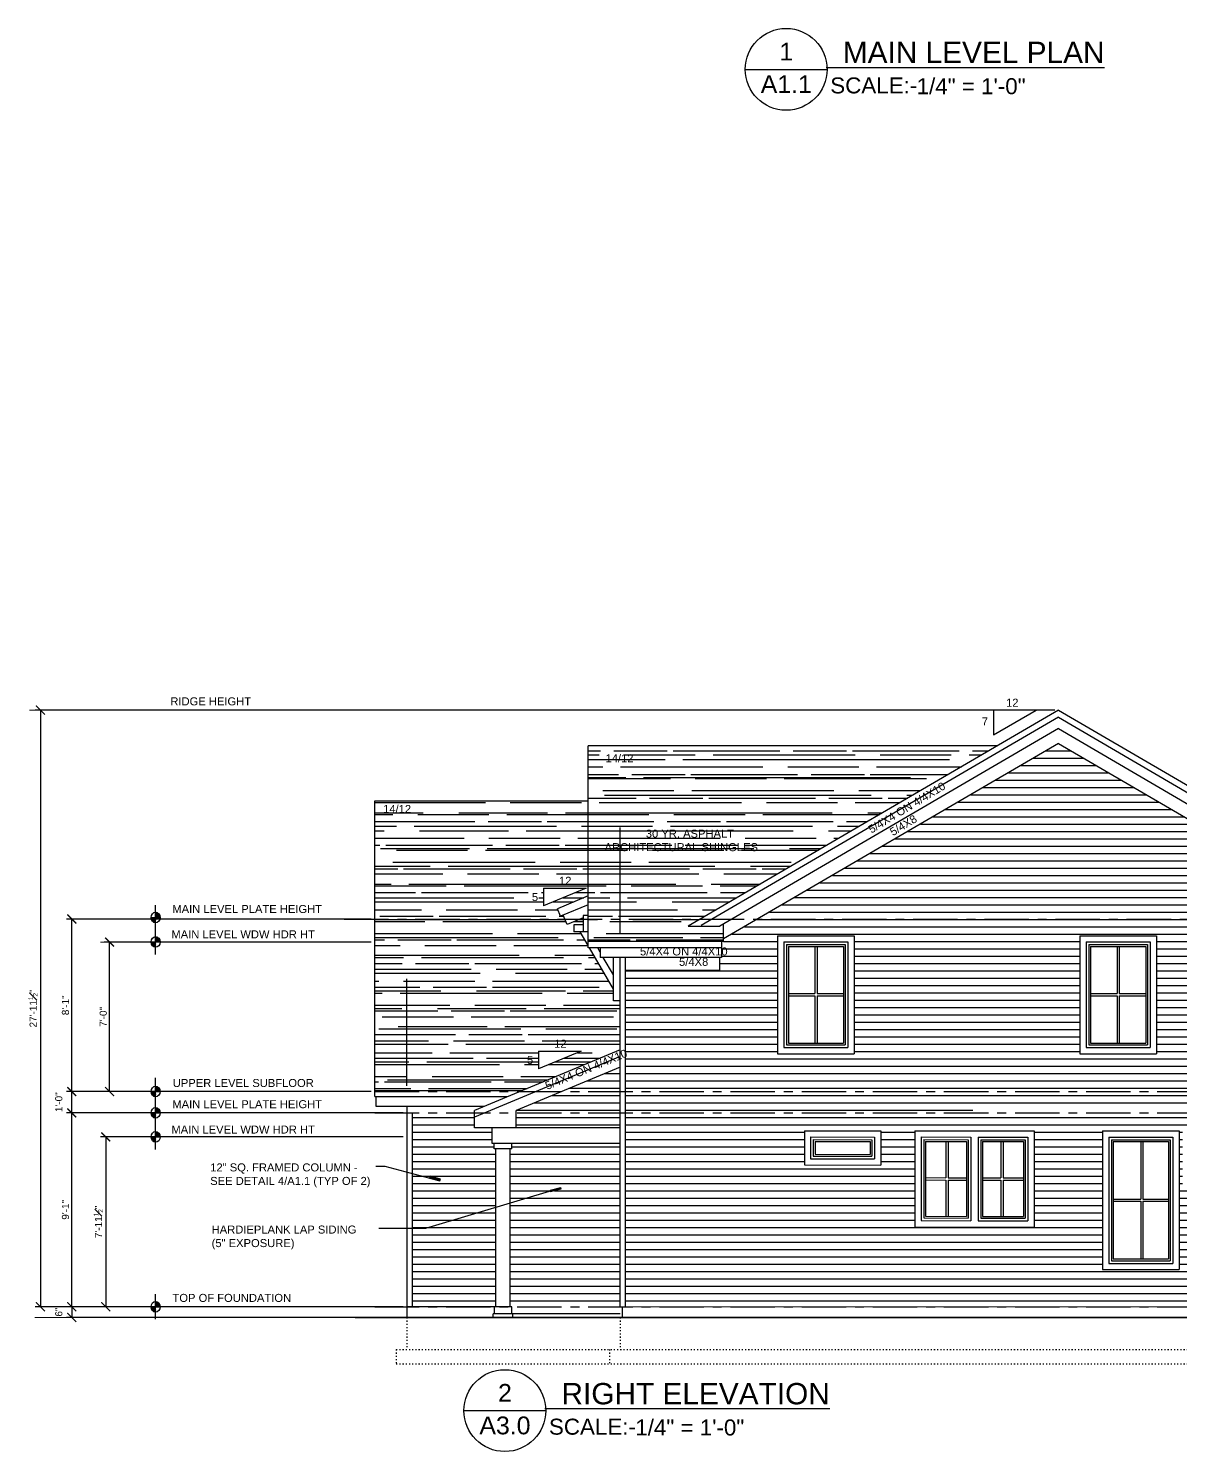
# Model space of a CAD drawing. Header units: inches. Extents: x -28708 to -16583, y 64755 to 66587.
# Drawn here: x -25124 to -24476, y 64781 to 65581 of the extents above; entities that cross this region are included whole.
import ezdxf
from ezdxf.enums import TextEntityAlignment as Align

# ---------------------------------------------------------------- set-up
doc = ezdxf.new("R2010")
doc.units = ezdxf.units.IN
doc.header["$LTSCALE"] = 20
doc.header["$MEASUREMENT"] = 0
for name, pattern in [('CENTER', [2, 1.25, -0.25, 0.25, -0.25]), ('Dashed Large', [12, 3, -6, 3]), ('Dashed Small', [4, 1, -2, 1]), ('HIDDEN', [0.375, 0.25, -0.125]), ('Solid', [0])]:
    doc.linetypes.add(name, pattern=pattern)
for name, color, linetype in [('BEAM', 1, 'HIDDEN'), ('CALLOUTS', 4, 'Continuous'), ('COLUMNS', 4, 'Continuous'), ('DIM', 2, 'Continuous'), ('ELEVATION LINES', 8, 'HIDDEN'), ('ELEVATION ROOF', 2, 'Continuous'), ('ELEVATION WALL', 5, 'Continuous'), ('GRADE LEVEL', 7, 'Continuous'), ('HATCH', 9, 'Continuous'), ('SYMBOLS', 7, 'Continuous'), ('TEXT', 3, 'Continuous'), ('WINDOW', 2, 'Continuous')]:
    doc.layers.add(name, color=color, linetype=linetype)
doc.layers.add('SPPOINTER', color=7, linetype='Continuous', lineweight=0)
doc.layers.add('SPSHAPE_OUTLINE', color=7, linetype='Continuous', lineweight=0)
doc.styles.add('0.25 INCH', font='arial.ttf', dxfattribs={"height": 4})
doc.styles.add('Arial', font='arial.ttf')
doc.dimstyles.new('0.25 INCH', dxfattribs={"dimtxt": 4, "dimasz": 5, "dimexe": 3, "dimexo": 2, "dimgap": 1.5, "dimtad": 1, "dimdec": 3, "dimzin": 3, "dimdsep": 46, "dimlunit": 4, "dimtxsty": '0.25 INCH', "dimblk": 'ARCHTICK', "dimcen": 0.09, "dimclrd": 95, "dimclre": 8, "dimclrt": 30, "dimadec": 0, "dimazin": 0, "dimtfac": 0.65, "dimtdec": 3, "dimtofl": 0, "dimtmove": 2, "dimatfit": 3, "dimfxl": 0.18, "dimfrac": 1, "dimtolj": 1, "dimtzin": 0, "dimlwd": -1, "dimlwe": -1, "dimarcsym": 0})

# ---------------------------------------------------------------- blocks, each defined once
blk = doc.blocks.new('_ArchTick')
at = {"color": 0, "linetype": 'ByBlock', "const_width": 0.15}
blk.add_lwpolyline([(-0.5, -0.5), (0.5, 0.5)], dxfattribs=at)
blk = doc.blocks.new('*D559')
at = {"layer": 'DEFPOINTS', "color": 0, "linetype": 'Solid', "lineweight": -2, "transparency": 16777216}
for p in [(-24544.75, 65197.84), (-25117.19, 64862.37), (-24911.13, 64862.37)]:
    blk.add_point(p, dxfattribs=at)
at = {"layer": 'DIM', "color": 8, "transparency": 16777216}
for p, q in [((-24546.75, 65197.84), (-25120.19, 65197.84)), ((-24913.13, 64862.37), (-25120.19, 64862.37))]:
    blk.add_line(p, q, dxfattribs=at)
at = {"layer": 'DIM', "color": 95, "transparency": 16777216}
blk.add_line((-25117.19, 65197.84), (-25117.19, 64862.37), dxfattribs=at)
at = {"layer": 'DIM', "color": 95, "linetype": 'Solid', "transparency": 16777216, "xscale": 5, "yscale": 5, "zscale": 5}
for p, rotation in [((-25117.19, 65197.84), 90), ((-25117.19, 64862.37), 270)]:
    blk.add_blockref('_ArchTick', p, dxfattribs=dict(at, rotation=rotation))
at = {"layer": 'DIM', "color": 30, "linetype": 'Solid', "transparency": 16777216, "insert": (-25121.31, 65030.11), "char_height": 4, "attachment_point": 5, "rotation": 90, "style": 'Arial'}
blk.add_mtext('\\A1;27\'-11{\\H0.65x;\\S1#2;}"', dxfattribs=at)
blk = doc.blocks.new('*D560')
at = {"layer": 'DEFPOINTS', "color": 0, "linetype": 'ByBlock', "lineweight": -2, "transparency": 16777216}
for p in [(-24911.13, 64862.37), (-25099.57, 64856.37), (-24911.13, 64856.37)]:
    blk.add_point(p, dxfattribs=at)
at = {"layer": 'DIM', "color": 8, "transparency": 16777216}
for p, q in [((-24913.13, 64862.37), (-25102.57, 64862.37)), ((-24913.13, 64856.37), (-25102.57, 64856.37))]:
    blk.add_line(p, q, dxfattribs=at)
at = {"layer": 'DIM', "color": 95, "transparency": 16777216}
blk.add_line((-25099.57, 64862.37), (-25099.57, 64856.37), dxfattribs=at)
at = {"layer": 'DIM', "color": 95, "linetype": 'ByBlock', "transparency": 16777216, "xscale": 5, "yscale": 5, "zscale": 5}
for p, rotation in [((-25099.57, 64862.37), 90), ((-25099.57, 64856.37), 270)]:
    blk.add_blockref('_ArchTick', p, dxfattribs=dict(at, rotation=rotation))
at = {"layer": 'DIM', "color": 30, "linetype": 'ByBlock', "lineweight": -2, "transparency": 16777216, "insert": (-25106.86, 64859.37), "char_height": 4, "attachment_point": 5, "rotation": 90, "style": 'Arial'}
blk.add_mtext('\\A1;6"', dxfattribs=at)
blk = doc.blocks.new('*D561')
at = {"layer": 'DEFPOINTS', "color": 0, "linetype": 'Solid', "lineweight": -2, "ltscale": 28.8, "transparency": 16777216}
for p in [(-25099.57, 64971.37), (-24911.13, 64971.37), (-24911.13, 64862.37)]:
    blk.add_point(p, dxfattribs=at)
at = {"layer": 'DIM', "color": 8, "ltscale": 28.8, "transparency": 16777216}
for p, q in [((-24913.13, 64971.37), (-25102.57, 64971.37)), ((-24913.13, 64862.37), (-25102.57, 64862.37))]:
    blk.add_line(p, q, dxfattribs=at)
at = {"layer": 'DIM', "color": 95, "ltscale": 28.8, "transparency": 16777216}
blk.add_line((-25099.57, 64862.37), (-25099.57, 64971.37), dxfattribs=at)
at = {"layer": 'DIM', "color": 95, "linetype": 'Solid', "ltscale": 28.8, "transparency": 16777216, "xscale": 5, "yscale": 5, "zscale": 5}
for p, rotation in [((-25099.57, 64971.37), 90), ((-25099.57, 64862.37), 270)]:
    blk.add_blockref('_ArchTick', p, dxfattribs=dict(at, rotation=rotation))
at = {"layer": 'DIM', "color": 30, "linetype": 'Solid', "ltscale": 28.8, "transparency": 16777216, "insert": (-25103.11, 64916.87), "char_height": 4, "attachment_point": 5, "rotation": 90, "style": 'Arial'}
blk.add_mtext('\\A1;9\'-1"', dxfattribs=at)
blk = doc.blocks.new('*D562')
at = {"layer": 'DEFPOINTS', "color": 0, "linetype": 'ByBlock', "lineweight": -2, "transparency": 16777216}
for p in [(-25099.57, 64983.37), (-24929.13, 64983.37), (-24911.13, 64971.37)]:
    blk.add_point(p, dxfattribs=at)
at = {"layer": 'DIM', "color": 8, "transparency": 16777216}
for p, q in [((-24931.13, 64983.37), (-25102.57, 64983.37)), ((-24913.13, 64971.37), (-25102.57, 64971.37))]:
    blk.add_line(p, q, dxfattribs=at)
at = {"layer": 'DIM', "color": 95, "transparency": 16777216}
blk.add_line((-25099.57, 64971.37), (-25099.57, 64983.37), dxfattribs=at)
at = {"layer": 'DIM', "color": 95, "linetype": 'ByBlock', "transparency": 16777216, "xscale": 5, "yscale": 5, "zscale": 5}
for p, rotation in [((-25099.57, 64983.37), 90), ((-25099.57, 64971.37), 270)]:
    blk.add_blockref('_ArchTick', p, dxfattribs=dict(at, rotation=rotation))
at = {"layer": 'DIM', "color": 30, "linetype": 'ByBlock', "lineweight": -2, "transparency": 16777216, "insert": (-25106.86, 64977.37), "char_height": 4, "attachment_point": 5, "rotation": 90, "style": 'Arial'}
blk.add_mtext('\\A1;1\'-0"', dxfattribs=at)
blk = doc.blocks.new('*D563')
at = {"layer": 'DEFPOINTS', "color": 0, "linetype": 'ByBlock', "lineweight": -2, "transparency": 16777216}
for p in [(-25099.57, 65080.37), (-24929.13, 65080.37), (-24929.13, 64983.37)]:
    blk.add_point(p, dxfattribs=at)
at = {"layer": 'DIM', "color": 8, "transparency": 16777216}
for p, q in [((-24931.13, 65080.37), (-25102.57, 65080.37)), ((-24931.13, 64983.37), (-25102.57, 64983.37))]:
    blk.add_line(p, q, dxfattribs=at)
at = {"layer": 'DIM', "color": 95, "transparency": 16777216}
blk.add_line((-25099.57, 64983.37), (-25099.57, 65080.37), dxfattribs=at)
at = {"layer": 'DIM', "color": 95, "linetype": 'ByBlock', "transparency": 16777216, "xscale": 5, "yscale": 5, "zscale": 5}
for p, rotation in [((-25099.57, 65080.37), 90), ((-25099.57, 64983.37), 270)]:
    blk.add_blockref('_ArchTick', p, dxfattribs=dict(at, rotation=rotation))
at = {"layer": 'DIM', "color": 30, "linetype": 'ByBlock', "lineweight": -2, "transparency": 16777216, "insert": (-25103.11, 65031.87), "char_height": 4, "attachment_point": 5, "rotation": 90, "style": 'Arial'}
blk.add_mtext('\\A1;8\'-1"', dxfattribs=at)
blk = doc.blocks.new('*D564')
at = {"layer": 'DEFPOINTS', "color": 0, "linetype": 'ByBlock', "lineweight": -2, "transparency": 16777216}
for p in [(-25078.32, 65067.37), (-24929.13, 65067.37), (-24929.13, 64983.37)]:
    blk.add_point(p, dxfattribs=at)
at = {"layer": 'DIM', "color": 8, "transparency": 16777216}
for p, q in [((-24931.13, 65067.37), (-25081.32, 65067.37)), ((-24931.13, 64983.37), (-25081.32, 64983.37))]:
    blk.add_line(p, q, dxfattribs=at)
at = {"layer": 'DIM', "color": 95, "transparency": 16777216}
blk.add_line((-25078.32, 64983.37), (-25078.32, 65067.37), dxfattribs=at)
at = {"layer": 'DIM', "color": 95, "linetype": 'ByBlock', "transparency": 16777216, "xscale": 5, "yscale": 5, "zscale": 5}
for p, rotation in [((-25078.32, 65067.37), 90), ((-25078.32, 64983.37), 270)]:
    blk.add_blockref('_ArchTick', p, dxfattribs=dict(at, rotation=rotation))
at = {"layer": 'DIM', "color": 30, "linetype": 'ByBlock', "lineweight": -2, "transparency": 16777216, "insert": (-25081.86, 65025.37), "char_height": 4, "attachment_point": 5, "rotation": 90, "style": 'Arial'}
blk.add_mtext('\\A1;7\'-0"', dxfattribs=at)
blk = doc.blocks.new('*D565')
at = {"layer": 'DEFPOINTS', "color": 0, "linetype": 'ByBlock', "lineweight": -2, "transparency": 16777216}
for p in [(-24911.13, 64957.87), (-25080.49, 64862.37), (-25036.94, 64862.37)]:
    blk.add_point(p, dxfattribs=at)
at = {"layer": 'DIM', "color": 8, "transparency": 16777216}
for p, q in [((-24913.13, 64957.87), (-25083.49, 64957.87)), ((-25038.94, 64862.37), (-25083.49, 64862.37))]:
    blk.add_line(p, q, dxfattribs=at)
at = {"layer": 'DIM', "color": 95, "transparency": 16777216}
blk.add_line((-25080.49, 64957.87), (-25080.49, 64862.37), dxfattribs=at)
at = {"layer": 'DIM', "color": 95, "linetype": 'ByBlock', "transparency": 16777216, "xscale": 5, "yscale": 5, "zscale": 5}
for p, rotation in [((-25080.49, 64957.87), 90), ((-25080.49, 64862.37), 270)]:
    blk.add_blockref('_ArchTick', p, dxfattribs=dict(at, rotation=rotation))
at = {"layer": 'DIM', "color": 30, "linetype": 'ByBlock', "lineweight": -2, "transparency": 16777216, "insert": (-25084.6, 64910.12), "char_height": 4, "attachment_point": 5, "rotation": 90, "style": 'Arial'}
blk.add_mtext('\\A1;7\'-11{\\H0.65x;\\S1#2;}"', dxfattribs=at)
blk = doc.blocks.new('0.25 CALLOUT')
blk.add_line((-20.69, -1.02), (25.31, -1.02))
blk.add_circle((2.31, -1.02), 23)
at = {"ltscale": 24, "insert": (27.12, -5.55), "char_height": 9, "attachment_point": 1, "line_spacing_factor": 0.85, "style": '0.25 INCH'}
blk.add_mtext('SCALE:-', dxfattribs=at)
at = {"style": '0.25 INCH'}
for tag, p, height in [('SEC.NO', (-9.66, 2.73), 9), ('DWG.TITLE', (20.15, 1.93), 7.5), ('SH.NO', (-10.52, -14.66), 9), ('SCALE', (93.69, -12.79), 9)]:
    blk.add_attdef(tag, p, '', height=height, dxfattribs=at)

msp = doc.modelspace()

# ---------------------------------------------------------------- hatches: boundary and pattern name
at = {"layer": 'HATCH', "linetype": 'ByBlock', "lineweight": -2}
h = msp.add_hatch(dxfattribs=at)
h.set_pattern_fill('ANSI31', color=256, scale=33, angle=315)
h.set_pattern_definition([(0, (-1552.73, 0), (9e-16, 4.125), [])])
h.paths.add_polyline_path([(-24861.1275, 64918.3178), (-24900.3868, 64906.5225), (-24908.127, 64906.5225), (-24908.127, 64862.3704), (-24862.1275, 64862.3704), (-24862.1275, 64862.3736), (-24861.1275, 64862.3736)])
h.paths.add_polyline_path([(-24791.1275, 64954.1236), (-24852.1275, 64954.1236), (-24852.1275, 64951.1236), (-24853.1275, 64951.1236), (-24853.1275, 64920.7214), (-24824.7763, 64929.4849), (-24824.4985, 64928.4553), (-24830.2913, 64926.8924), (-24830.5691, 64927.922), (-24824.7763, 64929.4849), (-24853.1275, 64920.7214), (-24853.1275, 64862.3736), (-24852.1275, 64862.3736), (-24791.1275, 64862.3734)])
h.paths.add_polyline_path([(-24791.1275, 64971.4957), (-24849.7281, 64971.4957), (-24849.7281, 64962.9986), (-24791.1275, 64962.9986)])
h.paths.add_polyline_path([(-24791.1275, 64984.1204), (-24822.4354, 64984.1204), (-24849.7281, 64972.7484), (-24849.7281, 64971.4957), (-24791.1275, 64971.4957)])
h.paths.add_polyline_path([(-24791.1275, 64997.1655), (-24822.4354, 64984.1204), (-24791.1275, 64984.1204)])
h.paths.add_polyline_path([(-24861.1275, 64951.1236), (-24862.1275, 64951.1236), (-24862.1275, 64954.1236), (-24863.1275, 64954.1236), (-24863.1275, 64962.9986), (-24873.1275, 64962.9986), (-24873.1275, 64971.4957), (-24908.127, 64971.4957), (-24908.127, 64937.3483), (-24898.3209, 64934.7208), (-24898.0451, 64935.7509), (-24892.2495, 64934.198), (-24892.5254, 64933.1679), (-24908.127, 64937.3483), (-24908.127, 64906.5225), (-24900.3868, 64906.5225), (-24861.1275, 64918.3178)])
h.paths.add_polyline_path([(-24194.1275, 64967.2853), (-24196.1723, 64967.2853), (-24196.1723, 64971.4957), (-24788.1275, 64971.4957), (-24788.1275, 64862.3704), (-24194.1275, 64862.3704)])
h.paths.add_polyline_path([(-24687.6267, 64942.0872), (-24687.6267, 64961.3291), (-24644.627, 64961.2233), (-24644.627, 64941.9814)], flags=16)
h.paths.add_polyline_path([(-24684.127, 64945.5872), (-24684.127, 64957.8291), (-24648.127, 64957.7233), (-24648.127, 64945.4814)], flags=0)
h.paths.add_polyline_path([(-24682.627, 64947.0872), (-24682.627, 64956.3291), (-24649.627, 64956.2233), (-24649.627, 64946.9814)], flags=0)
h.paths.add_polyline_path([(-24681.627, 64948.0872), (-24681.627, 64955.3291), (-24650.627, 64955.2233), (-24650.627, 64947.9814)], flags=0)
h.paths.add_polyline_path([(-24625.4098, 64907.3247), (-24625.4098, 64961.3478), (-24558.4095, 64961.2233), (-24558.4095, 64907.2002)], flags=16)
h.paths.add_polyline_path([(-24621.9101, 64910.8247), (-24621.9101, 64957.8478), (-24593.9095, 64957.7233), (-24593.9093, 64910.7002)], flags=0)
h.paths.add_polyline_path([(-24620.4101, 64912.3247), (-24620.4101, 64956.3478), (-24595.4095, 64956.2233), (-24595.4095, 64912.2002)], flags=0)
h.paths.add_polyline_path([(-24619.4101, 64913.3247), (-24619.4101, 64955.3478), (-24596.4095, 64955.2233), (-24596.4095, 64913.2002)], flags=0)
h.paths.add_polyline_path([(-24589.9095, 64910.7002), (-24589.9095, 64957.7233), (-24561.9095, 64957.7233), (-24561.9093, 64910.7002)], flags=0)
h.paths.add_polyline_path([(-24588.4095, 64912.2002), (-24588.4095, 64956.2233), (-24563.4095, 64956.2233), (-24563.4095, 64912.2002)], flags=0)
h.paths.add_polyline_path([(-24587.4095, 64913.2002), (-24587.4095, 64955.2233), (-24564.4095, 64955.2233), (-24564.4095, 64913.2002)], flags=0)
h.paths.add_polyline_path([(-24519.8767, 64961.2233), (-24476.877, 64961.2233), (-24476.877, 64883.2314), (-24519.8767, 64883.2314)], flags=16)
h.paths.add_polyline_path([(-24516.377, 64957.7233), (-24480.377, 64957.7233), (-24480.3767, 64886.7314), (-24516.377, 64886.7314)], flags=0)
h.paths.add_polyline_path([(-24514.877, 64956.2233), (-24481.877, 64956.2233), (-24481.877, 64888.2314), (-24514.877, 64888.2314)], flags=0)
h.paths.add_polyline_path([(-24513.877, 64955.2233), (-24482.877, 64955.2233), (-24482.877, 64889.2314), (-24513.877, 64889.2314)], flags=0)
h.paths.add_polyline_path([(-24475.0638, 64931.2314), (-24475.0638, 64961.2233), (-24432.8145, 64961.2233), (-24432.8145, 64931.2314)], flags=16)
h.paths.add_polyline_path([(-24472.3145, 64934.7314), (-24472.3145, 64957.7233), (-24436.3145, 64957.7233), (-24436.3145, 64934.7314)], flags=0)
h.paths.add_polyline_path([(-24470.8145, 64936.2314), (-24470.8145, 64956.2233), (-24437.8145, 64956.2233), (-24437.8145, 64936.2314)], flags=0)
h.paths.add_polyline_path([(-24469.8145, 64937.2314), (-24469.8145, 64955.2233), (-24438.8145, 64955.2233), (-24438.8145, 64937.2314)], flags=0)
h.paths.add_polyline_path([(-24431.2029, 64931.2314), (-24431.2029, 64961.2233), (-24389.2032, 64961.2233), (-24389.2032, 64931.2314)], flags=16)
h.paths.add_polyline_path([(-24428.6895, 64934.7314), (-24428.6895, 64957.7233), (-24392.7032, 64957.7233), (-24392.7032, 64934.7314)], flags=0)
h.paths.add_polyline_path([(-24427.1895, 64936.2314), (-24427.1895, 64956.2233), (-24394.2032, 64956.2233), (-24394.2032, 64936.2314)], flags=0)
h.paths.add_polyline_path([(-24426.1895, 64937.2314), (-24426.1895, 64955.2233), (-24395.2032, 64955.2233), (-24395.2032, 64937.2314)], flags=0)
h.paths.add_polyline_path([(-24387.127, 64961.2233), (-24345.1272, 64961.2233), (-24345.1272, 64883.2314), (-24387.127, 64883.2314)], flags=16)
h.paths.add_polyline_path([(-24384.627, 64957.7233), (-24348.6272, 64957.7233), (-24348.627, 64886.7314), (-24384.627, 64886.7314)], flags=0)
h.paths.add_polyline_path([(-24383.127, 64956.2233), (-24350.1272, 64956.2233), (-24350.1272, 64888.2314), (-24383.127, 64888.2314)], flags=0)
h.paths.add_polyline_path([(-24382.127, 64955.2233), (-24351.1272, 64955.2233), (-24351.1272, 64889.2314), (-24382.127, 64889.2314)], flags=0)
h.paths.add_polyline_path([(-24306.6272, 64961.2233), (-24225.6275, 64961.2233), (-24225.6275, 64883.2314), (-24306.6272, 64883.2314)], flags=16)
h.paths.add_polyline_path([(-24303.1275, 64957.7233), (-24268.1275, 64957.7233), (-24268.1272, 64886.7314), (-24303.1275, 64886.7314)], flags=0)
h.paths.add_polyline_path([(-24302.1091, 64956.2233), (-24269.6275, 64956.2233), (-24269.6275, 64888.2314), (-24302.1091, 64888.2314)], flags=0)
h.paths.add_polyline_path([(-24300.6275, 64955.2233), (-24270.6275, 64955.2233), (-24270.6275, 64889.2314), (-24300.6275, 64889.2314)], flags=0)
h.paths.add_polyline_path([(-24264.1275, 64957.7233), (-24229.1275, 64957.7233), (-24229.1272, 64886.7314), (-24264.1275, 64886.7314)], flags=0)
h.paths.add_polyline_path([(-24262.6275, 64956.2233), (-24230.1275, 64956.2233), (-24230.1275, 64888.2314), (-24262.6275, 64888.2314)], flags=0)
h.paths.add_polyline_path([(-24261.6275, 64955.2233), (-24231.6275, 64955.2233), (-24231.6275, 64889.2314), (-24261.6275, 64889.2314)], flags=0)
h.paths.add_polyline_path([(-24377.1143, 65081.2454), (-24712.3801, 65081.2454), (-24733.1275, 65069.1428), (-24733.1275, 65067.7435), (-24734.2222, 65067.7435), (-24734.2222, 65058.7435), (-24735.2222, 65058.7435), (-24735.2222, 65051.4935), (-24788.1275, 65051.4935), (-24788.1275, 64971.4957), (-24196.1723, 64975.6872)])
h.paths.add_polyline_path([(-24532.625, 65004.6202), (-24532.625, 65070.9952), (-24489.6253, 65070.9952), (-24489.6253, 65004.6202)], flags=16)
h.paths.add_polyline_path([(-24529.1253, 65008.1202), (-24529.1253, 65067.4952), (-24493.1253, 65067.4952), (-24493.125, 65008.1202)], flags=0)
h.paths.add_polyline_path([(-24527.6253, 65009.6202), (-24527.6253, 65065.9952), (-24494.6253, 65065.9952), (-24494.6253, 65009.6202)], flags=0)
h.paths.add_polyline_path([(-24526.6253, 65010.6202), (-24526.6253, 65064.9952), (-24495.6253, 65064.9952), (-24495.6253, 65010.6202)], flags=0)
h.paths.add_polyline_path([(-24659.6253, 65004.6202), (-24702.625, 65004.6202), (-24702.625, 65070.9952), (-24659.6253, 65070.9952)], flags=16)
h.paths.add_polyline_path([(-24663.125, 65008.1202), (-24699.1253, 65008.1202), (-24699.1253, 65067.4952), (-24663.1253, 65067.4952)], flags=0)
h.paths.add_polyline_path([(-24664.6253, 65009.6202), (-24697.6253, 65009.6202), (-24697.6253, 65065.9952), (-24664.6253, 65065.9952)], flags=0)
h.paths.add_polyline_path([(-24665.6253, 65010.6202), (-24696.6253, 65010.6202), (-24696.6253, 65064.9952), (-24665.6253, 65064.9952)], flags=0)
h.paths.add_polyline_path([(-24544.7471, 65179.0311), (-24712.3801, 65081.2454), (-24377.1143, 65081.2454)])
h.paths.add_polyline_path([(-24416.5951, 65014.7594), (-24328.0981, 65014.7594), (-24328.0981, 65033.9304), (-24416.5951, 65033.9304)], flags=16)
h.paths.add_polyline_path([(-24416.1786, 65033.9304), (-24304.5443, 65033.9304), (-24304.5443, 65031.9176), (-24416.1786, 65031.9176)], flags=16)
h = msp.add_hatch(dxfattribs=at)
h.set_pattern_fill('AR-RROOF', color=256, scale=10)
h.paths.add_polyline_path([(-24846.0938, 64984.0124), (-24791.1275, 65006.915), (-24791.1275, 65034.4017), (-24795.0025, 65034.4017), (-24795.0025, 65040.9465), (-24808.453, 65064.2435), (-24809.1275, 65064.2435), (-24809.1275, 65065.4115), (-24813.5923, 65073.1448), (-24817.2837, 65073.1448), (-24817.2837, 65077.1448), (-24811.9735, 65077.1448), (-24811.9735, 65080.3704), (-24813.7735, 65080.3704), (-24821.0633, 65077.333), (-24822.3289, 65080.3704), (-24929.127, 65080.3704), (-24929.127, 64984.0124)])
h.paths.add_polyline_path([(-24837.0874, 65006.1032), (-24813.0874, 65006.1032), (-24837.0874, 64996.1032)], flags=16)
h.paths.add_polyline_path([(-24822.3289, 65080.3704), (-24823.236, 65082.5473), (-24824.7222, 65081.928), (-24826.4757, 65086.1362), (-24809.1275, 65093.3645), (-24809.1275, 65146.9204), (-24929.127, 65146.9204), (-24929.127, 65080.3704)])
h.paths.add_polyline_path([(-24834.3329, 65097.7179), (-24810.3329, 65097.7179), (-24834.3329, 65087.7179)], flags=16)
h.paths.add_polyline_path([(-24809.1275, 65177.7594), (-24809.1275, 65080.3704), (-24746.13, 65080.3704), (-24579.1774, 65177.7594)])
h.paths.add_polyline_path([(-24809.1275, 65080.3704), (-24809.1275, 65067.7435), (-24733.1275, 65067.7435), (-24733.1275, 65077.5357), (-24735.1558, 65076.3525), (-24753.018, 65076.3525), (-24746.13, 65080.3704)])
h.paths.add_polyline_path([(-24397.1502, 65111.7454), (-24343.3644, 65080.3704), (-24096.1275, 65080.3704), (-24096.1275, 65111.7454)])
h.paths.add_polyline_path([(-24096.1275, 65080.3704), (-24343.3644, 65080.3704), (-24177.0784, 64983.3704), (-24096.1275, 64983.3704)])
h.paths.add_polyline_path([(-24117.3145, 65099.0929), (-24099.2562, 65099.0929), (-24099.2562, 65106.0731), (-24117.3145, 65106.0731)], flags=24)
h.paths.add_polyline_path([(-24228.1099, 65041.2964), (-24139.4942, 65041.2964), (-24139.4942, 65048.2766), (-24228.1099, 65048.2766)], flags=24)
h.paths.add_polyline_path([(-24211.9208, 65048.8964), (-24159.979, 65048.8964), (-24159.979, 65055.8812), (-24211.9208, 65055.8812)], flags=24)

# ---------------------------------------------------------------- linework, layer by layer
at = {"layer": 'BEAM', "color": 4, "linetype": 'Solid', "ltscale": 48}
for p, q in [((-24863.1275, 64954.1236), (-24863.1275, 64962.9986)), ((-24791.1275, 64962.9986), (-24849.7281, 64962.9986)), ((-24791.1275, 64954.1236), (-24863.1275, 64954.1236))]:
    msp.add_line(p, q, dxfattribs=at)
at = {"layer": 'COLUMNS', "linetype": 'Solid', "ltscale": 48}
for p, q in [((-24862.1275, 64951.1236), (-24862.1275, 64954.1236)), ((-24852.1275, 64951.1236), (-24862.1275, 64951.1236)), ((-24861.1275, 64862.3736), (-24861.1275, 64951.1236)), ((-24853.1275, 64862.3736), (-24853.1275, 64951.1236)), ((-24852.1275, 64951.1236), (-24852.1275, 64954.1236)), ((-24852.1275, 64862.3736), (-24862.1275, 64862.3736)), ((-24862.1275, 64862.3736), (-24862.1275, 64858.3736)), ((-24852.1275, 64858.3736), (-24852.1275, 64862.3736)), ((-24862.6275, 64856.1236), (-24862.6275, 64858.3736)), ((-24862.1275, 64856.3704), (-24862.1275, 64856.1236)), ((-24852.1275, 64856.3704), (-24852.1275, 64856.1236)), ((-24851.6275, 64856.1236), (-24851.6275, 64858.3736))]:
    msp.add_line(p, q, dxfattribs=at)
at = {"layer": 'ELEVATION LINES', "linetype": 'CENTER'}
for p, q in [((-24946.4075, 65080.3704), (-24060.1275, 65080.3704)), ((-24929.128, 64983.3704), (-24060.128, 64983.3704)), ((-24929.1275, 64971.3704), (-24060.1275, 64971.3704)), ((-24929.1275, 64862.3704), (-24060.1275, 64862.3704))]:
    msp.add_line(p, q, dxfattribs=at)
at = {"layer": 'ELEVATION ROOF', "linetype": 'Solid', "ltscale": 48}
for p, q in [((-24544.7473, 65197.8436), (-24753.018, 65076.3525)), ((-24544.7473, 65197.8436), (-24167.0074, 64977.4957)), ((-24544.7471, 65193.7917), (-24745.567, 65076.647)), ((-24544.7471, 65187.4243), (-24735.1558, 65076.3525)), ((-24544.7471, 65193.7917), (-24167.0074, 64973.444)), ((-24544.7471, 65187.4243), (-24196.1723, 64984.0892)), ((-24579.1774, 65177.7594), (-24809.1275, 65177.7594)), ((-24809.1275, 65064.2435), (-24809.1275, 65177.7594)), ((-24929.127, 64980.5124), (-24929.127, 65146.9204)), ((-24929.127, 65146.9204), (-24809.1275, 65146.9204)), ((-24809.1275, 65093.3645), (-24826.4757, 65086.1362)), ((-24824.7222, 65081.928), (-24826.4757, 65086.1362)), ((-24809.1275, 65088.4258), (-24824.7222, 65081.928)), ((-24821.0633, 65077.333), (-24823.236, 65082.5474)), ((-24811.9735, 65081.1204), (-24821.0633, 65077.333)), ((-24753.018, 65076.3525), (-24735.1558, 65076.3525)), ((-24733.1275, 65067.7435), (-24733.1275, 65077.4804)), ((-24733.1275, 65067.7435), (-24809.1275, 65067.7435)), ((-24734.2222, 65067.7435), (-24734.2222, 65058.7435)), ((-24734.2222, 65064.2435), (-24809.1275, 65064.2435)), ((-24802.3775, 65064.2435), (-24802.3775, 65058.7435)), ((-24734.2222, 65058.7435), (-24802.3775, 65058.7435)), ((-24735.2222, 65051.4935), (-24788.1275, 65051.4935)), ((-24735.2222, 65051.4935), (-24735.2222, 65058.7435)), ((-24791.1275, 65006.915), (-24873.1275, 64972.7484)), ((-24791.1275, 65003.1234), (-24873.1275, 64968.9568)), ((-24791.1275, 64997.1655), (-24849.7281, 64972.7484)), ((-24929.127, 64984.0124), (-24846.0938, 64984.0124)), ((-24929.127, 64980.5124), (-24854.4938, 64980.5124)), ((-24928.377, 64975.0124), (-24928.377, 64980.5124)), ((-24867.6938, 64975.0124), (-24928.377, 64975.0124)), ((-24873.1275, 64962.9986), (-24873.1275, 64972.7484)), ((-24849.7281, 64962.9986), (-24849.7281, 64972.7484)), ((-24849.7281, 64962.9986), (-24873.1275, 64962.9986))]:
    msp.add_line(p, q, dxfattribs=at)
at = {"layer": 'ELEVATION ROOF', "color": 1, "linetype": 'Dashed Large'}
for p, q in [((-24791.1275, 65071.8483), (-24791.1275, 65159.0097)), ((-24911.127, 64986.6603), (-24911.127, 65138.0097))]:
    msp.add_line(p, q, dxfattribs=at)
at = {"layer": 'ELEVATION ROOF', "color": 1, "linetype": 'Solid'}
for p, q in [((-24817.2837, 65077.1448), (-24817.2837, 65073.1448)), ((-24811.9735, 65077.1448), (-24817.2837, 65077.1448)), ((-24809.1275, 65082.3948), (-24811.9735, 65082.3948)), ((-24811.9735, 65082.3948), (-24811.9735, 65073.1448)), ((-24809.1275, 65073.1448), (-24809.1275, 65082.3948)), ((-24809.1275, 65077.1448), (-24808.9735, 65077.1448)), ((-24809.1275, 65073.1448), (-24817.2837, 65073.1448)), ((-24809.1275, 65065.4115), (-24813.644, 65073.2344)), ((-24795.0025, 65040.9465), (-24808.453, 65064.2435)), ((-24802.3775, 65061.7203), (-24803.8342, 65064.2435)), ((-24795.0025, 65048.9465), (-24800.6587, 65058.7435)), ((-24795.0025, 65034.4017), (-24795.0025, 65058.7435)), ((-24791.1275, 65034.4017), (-24795.0025, 65034.4017))]:
    msp.add_line(p, q, dxfattribs=at)
at = {"layer": 'ELEVATION WALL', "color": 1, "linetype": 'Solid', "ltscale": 28.8}
for p, q in [((-24544.7471, 65179.0311), (-24733.1275, 65069.1428)), ((-24544.7471, 65179.0311), (-24196.1723, 64975.696)), ((-24788.1275, 64862.3704), (-24788.1275, 65058.7435)), ((-24908.127, 64971.3704), (-24908.127, 64862.3704))]:
    msp.add_line(p, q, dxfattribs=at)
at = {"layer": 'ELEVATION WALL', "linetype": 'Solid', "ltscale": 28.8}
for p, q in [((-24791.1275, 64862.3704), (-24791.1275, 65058.7435)), ((-24911.127, 64975.0124), (-24911.127, 64856.3704)), ((-24862.1275, 64862.3704), (-24911.127, 64862.3704)), ((-24790.1275, 64862.3704), (-24790.1275, 64856.3704)), ((-24791.1275, 64858.3736), (-24862.6275, 64858.3736))]:
    msp.add_line(p, q, dxfattribs=at)
at = {"layer": 'ELEVATION WALL', "linetype": 'Dashed Small', "ltscale": 0.03}
for p, q in [((-24911.127, 64856.3704), (-24911.127, 64838.3704)), ((-24791.1275, 64856.3704), (-24791.1275, 64838.3704)), ((-24917.127, 64838.3704), (-24101.1275, 64838.3704)), ((-24917.127, 64838.3704), (-24917.127, 64830.3704)), ((-24797.1275, 64838.3704), (-24797.1275, 64830.3704)), ((-24917.127, 64830.3704), (-24101.1275, 64830.3704))]:
    msp.add_line(p, q, dxfattribs=at)
at = {"layer": 'GRADE LEVEL', "linetype": 'ByBlock', "lineweight": -2, "const_width": 1}
msp.add_lwpolyline([(-24940.3651, 64856.3704), (-24076.6324, 64856.3704)], dxfattribs=at)
at = {"layer": 'SPPOINTER', "color": 96, "linetype": 'Solid', "true_color": 0x008000}
for p, q in [((-24830.2913, 64926.8924), (-24830.5691, 64927.922)), ((-24824.4985, 64928.4553), (-24830.2913, 64926.8924))]:
    msp.add_line(p, q, dxfattribs=at)
at = {"layer": 'SPSHAPE_OUTLINE', "color": 2, "linetype": 'CENTER', "true_color": 0xffff00}
msp.add_line((-24930.0123, 65197.8436), (-25123.2923, 65197.8436), dxfattribs=at)
at = {"layer": 'SPSHAPE_OUTLINE', "color": 136, "linetype": 'Solid', "true_color": 0x008080}
msp.add_line((-24581.3138, 65197.8436), (-24557.3138, 65197.8436), dxfattribs=at)
at = {"layer": 'SPSHAPE_OUTLINE', "color": 96, "linetype": 'CENTER', "true_color": 0x008000}
for p, q in [((-25101.5925, 65080.3704), (-25058.4075, 65080.3704)), ((-25058.408, 65067.3704), (-25084.093, 65067.3707)), ((-25101.5925, 64862.3704), (-25058.4075, 64862.3704)), ((-25120.4173, 64856.3704), (-25087.1772, 64856.3704))]:
    msp.add_line(p, q, dxfattribs=at)
at = {"layer": 'SPSHAPE_OUTLINE', "color": 1, "linetype": 'Solid', "ltscale": 48, "true_color": 0xff0000}
msp.add_line((-24191.1275, 64862.3704), (-24791.1275, 64862.3704), dxfattribs=at)
at = {"layer": 'SPSHAPE_OUTLINE', "color": 96, "linetype": 'Solid', "ltscale": 576, "true_color": 0x008000}
msp.add_line((-24076.6324, 64856.3704), (-24911.1324, 64856.3704), dxfattribs=at)
at = {"layer": 'SYMBOLS', "color": 3, "linetype": 'Solid'}
for p, q in [((-24581.3138, 65197.8436), (-24581.3138, 65183.8436)), ((-24581.3138, 65183.8436), (-24557.3138, 65197.8436)), ((-24834.3329, 65097.7179), (-24810.3329, 65097.7179)), ((-24834.3329, 65097.7179), (-24834.3329, 65087.7179)), ((-24810.3329, 65097.7179), (-24834.3329, 65087.7179)), ((-25052.4681, 65060.49), (-25052.4681, 65088.2506)), ((-25052.4681, 65083.897), (-25050.2183, 65081.2454)), ((-25052.4681, 65083.3668), (-25050.6682, 65081.2454)), ((-25049.9932, 65081.5107), (-25052.2433, 65084.1623)), ((-25051.7182, 65084.0739), (-25050.0682, 65082.1293)), ((-25055.0179, 65081.2454), (-25049.9183, 65081.2454)), ((-25055.0179, 65081.0688), (-25052.6182, 65078.2403)), ((-25053.218, 65078.4169), (-25054.868, 65080.3616)), ((-25052.4681, 65078.5939), (-25054.7179, 65081.2454)), ((-25054.268, 65081.2454), (-25052.4796, 65079.1377)), ((-25053.8181, 65081.2454), (-25052.4681, 65079.6544)), ((-25053.3682, 65081.2454), (-25052.4681, 65080.1849)), ((-25052.4681, 65080.7152), (-25052.918, 65081.2454)), ((-25051.1181, 65081.2454), (-25052.4681, 65082.8365)), ((-25052.4681, 65082.3062), (-25051.5683, 65081.2454)), ((-25052.0182, 65081.2454), (-25052.4681, 65081.7757)), ((-25055.0179, 65067.4952), (-25049.9183, 65067.4952)), ((-25055.0179, 65067.3185), (-25052.6182, 65064.49)), ((-25052.4681, 65064.8436), (-25054.7179, 65067.4952)), ((-25054.268, 65067.4952), (-25052.4796, 65065.3874)), ((-25053.8181, 65067.4952), (-25052.4681, 65065.9042)), ((-25053.3682, 65067.4952), (-25052.4681, 65066.4347)), ((-25052.4681, 65066.9649), (-25052.918, 65067.4952)), ((-25052.4681, 65070.1468), (-25050.2183, 65067.4952)), ((-25052.4681, 65069.6165), (-25050.6682, 65067.4952)), ((-25051.1181, 65067.4952), (-25052.4681, 65069.0862)), ((-25052.4681, 65068.556), (-25051.5683, 65067.4952)), ((-25052.0182, 65067.4952), (-25052.4681, 65068.0255)), ((-25049.9932, 65067.7605), (-25052.2433, 65070.412)), ((-25051.7182, 65070.3237), (-25050.0682, 65068.3791)), ((-25053.218, 65064.6667), (-25054.868, 65066.6113)), ((-24837.0874, 65006.1032), (-24813.0874, 65006.1032)), ((-24837.0874, 65006.1032), (-24837.0874, 64996.1032)), ((-24813.0874, 65006.1032), (-24837.0874, 64996.1032)), ((-25052.4681, 64950.8653), (-25052.4681, 64991.1256)), ((-25055.0179, 64983.3704), (-25049.9183, 64983.3704)), ((-25055.0179, 64983.1938), (-25052.6182, 64980.3653)), ((-25053.218, 64980.5419), (-25054.868, 64982.4866)), ((-25052.4681, 64980.7189), (-25054.7179, 64983.3704)), ((-25054.268, 64983.3704), (-25052.4796, 64981.2627)), ((-25053.8181, 64983.3704), (-25052.4681, 64981.7794)), ((-25053.3682, 64983.3704), (-25052.4681, 64982.3099)), ((-25052.4681, 64982.8402), (-25052.918, 64983.3704)), ((-25052.4681, 64986.022), (-25050.2183, 64983.3704)), ((-25052.4681, 64985.4918), (-25050.6682, 64983.3704)), ((-25051.1181, 64983.3704), (-25052.4681, 64984.9615)), ((-25052.4681, 64984.4312), (-25051.5683, 64983.3704)), ((-25052.0182, 64983.3704), (-25052.4681, 64983.9007)), ((-25049.9932, 64983.6357), (-25052.2433, 64986.2873)), ((-25051.7182, 64986.1989), (-25050.0682, 64984.2543)), ((-25055.0179, 64971.3704), (-25049.9183, 64971.3704)), ((-25055.0179, 64971.1938), (-25052.6182, 64968.3653)), ((-25052.4681, 64968.7189), (-25054.7179, 64971.3704)), ((-25054.268, 64971.3704), (-25052.4796, 64969.2627)), ((-25053.8181, 64971.3704), (-25052.4681, 64969.7794)), ((-25053.3682, 64971.3704), (-25052.4681, 64970.3099)), ((-25052.4681, 64970.8402), (-25052.918, 64971.3704)), ((-25052.4681, 64974.022), (-25050.2183, 64971.3704)), ((-25052.4681, 64973.4918), (-25050.6682, 64971.3704)), ((-25051.1181, 64971.3704), (-25052.4681, 64972.9615)), ((-25052.4681, 64972.4312), (-25051.5683, 64971.3704)), ((-25052.0182, 64971.3704), (-25052.4681, 64971.9007)), ((-25049.9932, 64971.6357), (-25052.2433, 64974.2873)), ((-25051.7182, 64974.1989), (-25050.0682, 64972.2543)), ((-25053.218, 64968.5419), (-25054.868, 64970.4866)), ((-25055.0179, 64957.8704), (-25049.9183, 64957.8704)), ((-25055.0179, 64957.6938), (-25052.6182, 64954.8653)), ((-25053.218, 64955.0419), (-25054.868, 64956.9866)), ((-25052.4681, 64955.2189), (-25054.7179, 64957.8704)), ((-25054.268, 64957.8704), (-25052.4796, 64955.7627)), ((-25053.8181, 64957.8704), (-25052.4681, 64956.2794)), ((-25053.3682, 64957.8704), (-25052.4681, 64956.8099)), ((-25052.4681, 64957.3402), (-25052.918, 64957.8704)), ((-25052.4681, 64960.522), (-25050.2183, 64957.8704)), ((-25052.4681, 64959.9918), (-25050.6682, 64957.8704)), ((-25051.1181, 64957.8704), (-25052.4681, 64959.4615)), ((-25052.4681, 64958.9312), (-25051.5683, 64957.8704)), ((-25052.0182, 64957.8704), (-25052.4681, 64958.4007)), ((-25049.9932, 64958.1357), (-25052.2433, 64960.7873)), ((-25051.7182, 64960.6989), (-25050.0682, 64958.7543)), ((-25052.4681, 64855.3653), (-25052.4681, 64869.3756)), ((-25055.0179, 64862.3704), (-25049.9183, 64862.3704)), ((-25055.0179, 64862.1938), (-25052.6182, 64859.3653)), ((-25053.218, 64859.5419), (-25054.868, 64861.4866)), ((-25052.4681, 64859.7189), (-25054.7179, 64862.3704)), ((-25054.268, 64862.3704), (-25052.4796, 64860.2627)), ((-25053.8181, 64862.3704), (-25052.4681, 64860.7794)), ((-25053.3682, 64862.3704), (-25052.4681, 64861.3099)), ((-25052.4681, 64861.8402), (-25052.918, 64862.3704)), ((-25052.4681, 64865.022), (-25050.2183, 64862.3704)), ((-25052.4681, 64864.4918), (-25050.6682, 64862.3704)), ((-25051.1181, 64862.3704), (-25052.4681, 64863.9615)), ((-25052.4681, 64863.4312), (-25051.5683, 64862.3704)), ((-25052.0182, 64862.3704), (-25052.4681, 64862.9007)), ((-25049.9932, 64862.6357), (-25052.2433, 64865.2873)), ((-25051.7182, 64865.1989), (-25050.0682, 64863.2543))]:
    msp.add_line(p, q, dxfattribs=at)
for centre in [(-25052.4681, 65081.2454), (-25052.4681, 65067.4952), (-25052.4681, 64983.3704), (-25052.4681, 64971.3704), (-25052.4681, 64957.8704), (-25052.4681, 64862.3704)]:
    msp.add_ellipse(centre, major_axis=(0, 3), ratio=0.84848485, dxfattribs=at)
at = {"layer": 'TEXT', "linetype": 'Solid'}
for p, q in [((-24928.6236, 64941.4706), (-24923.5118, 64941.4706)), ((-24923.5118, 64941.4706), (-24892.5254, 64933.1679)), ((-24898.0451, 64935.7509), (-24898.3209, 64934.7208)), ((-24898.3209, 64934.7208), (-24892.5254, 64933.1679)), ((-24892.2495, 64934.198), (-24898.0451, 64935.7509)), ((-24892.5254, 64933.1679), (-24892.2495, 64934.198)), ((-24900.3868, 64906.5225), (-24825.327, 64929.0739)), ((-24830.5691, 64927.922), (-24824.7763, 64929.4849)), ((-24824.7763, 64929.4849), (-24824.4985, 64928.4553)), ((-24926.9665, 64906.5225), (-24900.3868, 64906.5225))]:
    msp.add_line(p, q, dxfattribs=at)
for points in [[(-24898.3209, 64934.7208), (-24892.5254, 64933.1679), (-24898.0451, 64935.7509), (-24892.2495, 64934.198)], [(-24830.5691, 64927.922), (-24824.7763, 64929.4849), (-24830.2913, 64926.8924), (-24824.4985, 64928.4553)]]:
    msp.add_solid(points, dxfattribs=at)
at = {"layer": 'WINDOW', "linetype": 'Solid'}
for p, q in [((-24702.625, 65070.9952), (-24702.625, 65004.6202)), ((-24702.625, 65070.9952), (-24659.6253, 65070.9952)), ((-24699.1253, 65067.4952), (-24699.1253, 65008.1202)), ((-24699.1253, 65067.4952), (-24663.1253, 65067.4952)), ((-24663.1253, 65067.4952), (-24663.125, 65008.1202)), ((-24659.6253, 65070.9952), (-24659.6253, 65004.6202)), ((-24532.625, 65070.9952), (-24532.625, 65004.6202)), ((-24532.625, 65070.9952), (-24489.6253, 65070.9952)), ((-24529.1253, 65067.4952), (-24529.1253, 65008.1202)), ((-24529.1253, 65067.4952), (-24493.1253, 65067.4952)), ((-24493.1253, 65067.4952), (-24493.125, 65008.1202)), ((-24489.6253, 65070.9952), (-24489.6253, 65004.6202)), ((-24697.6253, 65065.9952), (-24697.6253, 65009.6202)), ((-24697.6253, 65065.9952), (-24664.6253, 65065.9952)), ((-24696.6253, 65064.9952), (-24696.6253, 65010.6202)), ((-24696.6253, 65064.9952), (-24665.6253, 65064.9952)), ((-24665.6253, 65064.9952), (-24665.6253, 65010.6202)), ((-24664.6253, 65065.9952), (-24664.6253, 65009.6202)), ((-24527.6253, 65065.9952), (-24527.6253, 65009.6202)), ((-24527.6253, 65065.9952), (-24494.6253, 65065.9952)), ((-24526.6253, 65064.9952), (-24526.6253, 65010.6202)), ((-24526.6253, 65064.9952), (-24495.6253, 65064.9952)), ((-24495.6253, 65064.9952), (-24495.6253, 65010.6202)), ((-24494.6253, 65065.9952), (-24494.6253, 65009.6202)), ((-24702.625, 65004.6202), (-24659.6253, 65004.6202)), ((-24699.1253, 65008.1202), (-24663.1253, 65008.1202)), ((-24697.6253, 65009.6202), (-24664.6253, 65009.6202)), ((-24696.6253, 65010.6202), (-24665.6253, 65010.6202)), ((-24532.625, 65004.6202), (-24489.6253, 65004.6202)), ((-24529.1253, 65008.1202), (-24493.1253, 65008.1202)), ((-24527.6253, 65009.6202), (-24494.6253, 65009.6202)), ((-24526.6253, 65010.6202), (-24495.6253, 65010.6202)), ((-24687.6267, 64961.3291), (-24687.6267, 64942.0872)), ((-24687.6267, 64961.3291), (-24644.627, 64961.2233)), ((-24684.127, 64957.8291), (-24684.127, 64945.5872)), ((-24684.127, 64957.8291), (-24648.127, 64957.7233)), ((-24682.627, 64956.3291), (-24682.627, 64947.0872)), ((-24682.627, 64956.3291), (-24649.627, 64956.2233)), ((-24681.627, 64955.3291), (-24681.627, 64948.0872)), ((-24681.627, 64955.3291), (-24650.627, 64955.2233)), ((-24650.627, 64955.2233), (-24650.627, 64947.9814)), ((-24649.627, 64956.2233), (-24649.627, 64946.9814)), ((-24648.127, 64957.7233), (-24648.127, 64945.4814)), ((-24644.627, 64961.2233), (-24644.627, 64941.9814)), ((-24625.4098, 64961.3478), (-24558.4095, 64961.2233)), ((-24625.4098, 64961.3478), (-24625.4098, 64907.3247)), ((-24621.9101, 64957.8478), (-24621.9101, 64910.8247)), ((-24621.9101, 64957.8478), (-24593.9095, 64957.7233)), ((-24620.4101, 64956.3478), (-24620.4101, 64912.3247)), ((-24620.4101, 64956.3478), (-24595.4095, 64956.2233)), ((-24619.4101, 64955.3478), (-24619.4101, 64913.3247)), ((-24619.4101, 64955.3478), (-24596.4095, 64955.2233)), ((-24596.4095, 64955.2233), (-24596.4095, 64913.2002)), ((-24595.4095, 64956.2233), (-24595.4095, 64912.2002)), ((-24593.9095, 64957.7233), (-24593.9093, 64910.7002)), ((-24589.9095, 64957.7233), (-24589.9095, 64910.7002)), ((-24589.9095, 64957.7233), (-24561.9095, 64957.7233)), ((-24588.4095, 64956.2233), (-24588.4095, 64912.2002)), ((-24588.4095, 64956.2233), (-24563.4095, 64956.2233)), ((-24587.4095, 64955.2233), (-24587.4095, 64913.2002)), ((-24587.4095, 64955.2233), (-24564.4095, 64955.2233)), ((-24564.4095, 64955.2233), (-24564.4095, 64913.2002)), ((-24563.4095, 64956.2233), (-24563.4095, 64912.2002)), ((-24561.9095, 64957.7233), (-24561.9093, 64910.7002)), ((-24558.4095, 64961.2233), (-24558.4095, 64907.2002)), ((-24519.8767, 64961.2233), (-24519.8767, 64883.2314)), ((-24519.8767, 64961.2233), (-24476.877, 64961.2233)), ((-24516.377, 64957.7233), (-24516.377, 64886.7314)), ((-24516.377, 64957.7233), (-24480.377, 64957.7233)), ((-24514.877, 64956.2233), (-24514.877, 64888.2314)), ((-24514.877, 64956.2233), (-24481.877, 64956.2233)), ((-24513.877, 64955.2233), (-24513.877, 64889.2314)), ((-24513.877, 64955.2233), (-24482.877, 64955.2233)), ((-24482.877, 64955.2233), (-24482.877, 64889.2314)), ((-24481.877, 64956.2233), (-24481.877, 64888.2314)), ((-24480.377, 64957.7233), (-24480.3767, 64886.7314)), ((-24476.877, 64961.2233), (-24476.877, 64883.2314)), ((-24682.627, 64947.0872), (-24649.627, 64946.9814)), ((-24681.627, 64948.0872), (-24650.627, 64947.9814)), ((-24687.6267, 64942.0872), (-24644.627, 64941.9814)), ((-24684.127, 64945.5872), (-24648.127, 64945.4814)), ((-24625.4098, 64907.3247), (-24558.4095, 64907.2002)), ((-24621.9101, 64910.8247), (-24593.9093, 64910.7002)), ((-24620.4101, 64912.3247), (-24595.4095, 64912.2002)), ((-24619.4101, 64913.3247), (-24596.4095, 64913.2002)), ((-24589.9095, 64910.7002), (-24561.9093, 64910.7002)), ((-24588.4095, 64912.2002), (-24563.4095, 64912.2002)), ((-24587.4095, 64913.2002), (-24564.4095, 64913.2002)), ((-24519.8767, 64883.2314), (-24476.877, 64883.2314)), ((-24516.377, 64886.7314), (-24480.3767, 64886.7314)), ((-24514.877, 64888.2314), (-24481.877, 64888.2314)), ((-24513.877, 64889.2314), (-24482.877, 64889.2314))]:
    msp.add_line(p, q, dxfattribs=at)
at = {"layer": 'WINDOW', "color": 1, "linetype": 'Solid'}
for p, q in [((-24681.7503, 65064.9952), (-24681.7503, 65038.4952)), ((-24680.5003, 65064.9952), (-24680.5003, 65038.4952)), ((-24511.7503, 65064.9952), (-24511.7503, 65038.4952)), ((-24510.5003, 65064.9952), (-24510.5003, 65038.4952)), ((-24696.6253, 65038.4952), (-24681.7503, 65038.4952)), ((-24696.6253, 65037.2452), (-24681.7503, 65037.2452)), ((-24681.7503, 65037.2452), (-24681.7503, 65010.6202)), ((-24680.5003, 65038.4952), (-24665.6253, 65038.4952)), ((-24680.5003, 65037.2452), (-24665.6253, 65037.2452)), ((-24680.5003, 65037.2452), (-24680.5003, 65010.6202)), ((-24526.6253, 65038.4952), (-24511.7503, 65038.4952)), ((-24526.6253, 65037.2452), (-24511.7503, 65037.2452)), ((-24511.7503, 65037.2452), (-24511.7503, 65010.6202)), ((-24510.5003, 65038.4952), (-24495.6253, 65038.4952)), ((-24510.5003, 65037.2452), (-24495.6253, 65037.2452)), ((-24510.5003, 65037.2452), (-24510.5003, 65010.6202)), ((-24608.0766, 64955.2233), (-24608.0766, 64934.8685)), ((-24606.8266, 64955.2233), (-24606.8266, 64934.8685)), ((-24577.0766, 64955.2233), (-24577.0766, 64934.8685)), ((-24575.8266, 64955.2233), (-24575.8266, 64934.8685)), ((-24498.4914, 64955.2233), (-24498.4914, 64922.9155)), ((-24497.2414, 64955.2233), (-24497.2414, 64922.9155)), ((-24619.4098, 64934.993), (-24608.0766, 64934.8685)), ((-24619.4098, 64933.743), (-24608.0766, 64933.6185)), ((-24608.0766, 64933.6185), (-24608.0766, 64913.2002)), ((-24606.8266, 64934.8685), (-24596.4095, 64934.8685)), ((-24606.8266, 64933.6185), (-24596.4095, 64933.6185)), ((-24606.8266, 64933.6185), (-24606.8266, 64913.2002)), ((-24587.4093, 64934.8685), (-24577.0766, 64934.8685)), ((-24587.4093, 64933.6185), (-24577.0766, 64933.6185)), ((-24577.0766, 64933.6185), (-24577.0766, 64913.2002)), ((-24575.8266, 64934.8685), (-24564.4095, 64934.8685)), ((-24575.8266, 64933.6185), (-24575.8266, 64913.2002)), ((-24575.8266, 64933.6185), (-24564.4095, 64933.6185)), ((-24513.8767, 64922.9155), (-24498.4914, 64922.9155)), ((-24513.8767, 64921.6655), (-24498.4914, 64921.6655)), ((-24498.4914, 64921.6655), (-24498.4914, 64889.2314)), ((-24497.2414, 64922.9155), (-24482.877, 64922.9155)), ((-24497.2414, 64921.6655), (-24482.877, 64921.6655)), ((-24497.2414, 64921.6655), (-24497.2414, 64889.2314))]:
    msp.add_line(p, q, dxfattribs=at)

# ---------------------------------------------------------------- block references
at = {"layer": 'CALLOUTS'}
ref = msp.add_blockref('0.25 CALLOUT', (-24700.1589, 65559.1227), dxfattribs=at)
ref.add_attrib('SEC.NO', '1', dxfattribs={"layer": '0', "height": 10, "style": '0.25 INCH'}).set_placement((-24697.7772, 65568.099), align=Align.MIDDLE_CENTER)
ref.add_attrib('SH.NO', 'A1.1', dxfattribs={"layer": '0', "height": 10, "style": '0.25 INCH'}).set_placement((-24697.7772, 65549.7814), align=Align.MIDDLE_CENTER)
ref.add_attrib('DWG.TITLE', '%%U  MAIN LEVEL PLAN', (-24675.3096, 65561.6371), dxfattribs={"layer": '0', "height": 12, "style": '0.25 INCH'})
ref.add_attrib('SCALE', '1/4" = 1\'-0"', (-24624.4858, 65544.1361), dxfattribs={"layer": '0', "height": 9, "style": '0.25 INCH'})
ref = msp.add_blockref('0.25 CALLOUT', (-24858.3626, 64804.9878), dxfattribs=at)
ref.add_attrib('SEC.NO', '2', dxfattribs={"layer": '0', "height": 10, "style": '0.25 INCH'}).set_placement((-24855.9809, 64813.9641), align=Align.MIDDLE_CENTER)
ref.add_attrib('SH.NO', 'A3.0', dxfattribs={"layer": '0', "height": 10, "style": '0.25 INCH'}).set_placement((-24855.9809, 64795.6465), align=Align.MIDDLE_CENTER)
ref.add_attrib('DWG.TITLE', '%%U  RIGHT ELEVATION', (-24833.5133, 64807.5022), dxfattribs={"layer": '0', "height": 12, "style": '0.25 INCH'})
ref.add_attrib('SCALE', '1/4" = 1\'-0"', (-24782.6895, 64790.0012), dxfattribs={"layer": '0', "height": 9, "style": '0.25 INCH'})

# ---------------------------------------------------------------- texts
at = {"layer": 'TEXT', "linetype": 'Solid', "style": 'Arial'}
for s, rotation, p in [('RIDGE HEIGHT', 360, (-25044.141, 65200.5097)), ('14/12', 360, (-24799.4282, 65168.5097)), ('5/4X4 ON 4/4X10', 31.1773913, (-24649.9102, 65128.3583)), ('14/12', 360, (-24924.4934, 65140.0097)), ('5/4X8', 31.1784848, (-24637.8246, 65126.9268)), ('ARCHITECTURAL SHINGLES', 360, (-24799.9521, 65118.5365)), ('30 YR. ASPHALT', 360, (-24776.766, 65126.1404)), ('MAIN LEVEL PLATE HEIGHT', 360, (-25043.0222, 65083.7595)), ('MAIN LEVEL WDW HDR HT', 360, (-25043.5453, 65069.5161)), ('5/4X4 ON 4/4X10', 360, (-24780.0361, 65059.909)), ('5/4X8', 360, (-24758.0746, 65054.0518)), ('5/4X4 ON 4/4X10', 22.6001815, (-24832.2008, 64984.2555)), ('UPPER LEVEL SUBFLOOR', 360, (-25042.7692, 64985.9356)), ('MAIN LEVEL PLATE HEIGHT', 360, (-25043.0222, 64974.0097)), ('MAIN LEVEL WDW HDR HT', 360, (-25043.5453, 64959.7664)), ('12" SQ. FRAMED COLUMN -', 360, (-25021.7225, 64938.4706)), ('SEE DETAIL 4/A1.1 (TYP OF 2)', 360, (-25021.7225, 64930.8668)), ('HARDIEPLANK LAP SIDING', 360, (-25020.9124, 64903.5225)), ('(5" EXPOSURE)', 360, (-25020.9124, 64895.9187)), ('TOP OF FOUNDATION', 360, (-25042.9215, 64865.0958))]:
    msp.add_text(s, height=4.5, rotation=rotation, dxfattribs=at).set_placement(p)
for s, p in [('12', (-24574.1888, 65199.7506)), ('7', (-24587.8138, 65189.2506)), ('12', (-24825.5829, 65099.6249)), ('5', (-24840.8329, 65090.4999)), ('12', (-24828.3374, 65008.0102)), ('5', (-24843.5874, 64998.8852))]:
    msp.add_text(s, height=4.5, dxfattribs=at).set_placement(p)

# ---------------------------------------------------------------- dimensions: what is measured, and where the dimension line sits
at = {"layer": 'DIM', "linetype": 'Solid'}
dim = msp.add_linear_dim(base=(-25117.1944, 64862.3704), p1=(-24544.7473, 65197.8436), p2=(-24911.127, 64862.3704), angle=90, dimstyle='0.25 INCH', override={"dimtxsty": 'Arial'}, dxfattribs=at)
dim.commit()
dim.dimension.update_dxf_attribs({"geometry": '*D559', "text_midpoint": (-25121.3051, 65030.107)})
at = {"layer": 'DIM', "linetype": 'ByBlock', "lineweight": -2}
for base, p1, p2, picture, middle in [((-25099.5694, 65080.3704), (-24929.127, 64983.3704), (-24929.127, 65080.3704), '*D563', (-25103.1117, 65031.8704)), ((-25078.3194, 65067.3704), (-24929.127, 64983.3704), (-24929.1275, 65067.3704), '*D564', (-25081.8617, 65025.3704)), ((-25099.5699, 64983.3704), (-24911.1275, 64971.3704), (-24929.128, 64983.3704), '*D562', (-25106.8622, 64977.3704)), ((-25080.486, 64862.3704), (-24911.127, 64957.8704), (-25036.9374, 64862.3704), '*D565', (-25084.5966, 64910.1204)), ((-25099.5694, 64856.3704), (-24911.127, 64862.3704), (-24911.1324, 64856.3704), '*D560', (-25106.8617, 64859.3704))]:
    dim = msp.add_linear_dim(base=base, p1=p1, p2=p2, angle=90, dimstyle='0.25 INCH', override={"dimtxsty": 'Arial'}, dxfattribs=at)
    dim.commit()
    dim.dimension.update_dxf_attribs({"geometry": picture, "text_midpoint": middle})
at = {"layer": 'DIM', "linetype": 'Solid', "ltscale": 28.8}
dim = msp.add_linear_dim(base=(-25099.5694, 64971.3704), p1=(-24911.127, 64862.3704), p2=(-24911.127, 64971.3704), angle=90, dimstyle='0.25 INCH', override={"dimtxsty": 'Arial'}, dxfattribs=at)
dim.commit()
dim.dimension.update_dxf_attribs({"geometry": '*D561', "text_midpoint": (-25103.1117, 64916.8704)})

doc.saveas('drawing.dxf')
